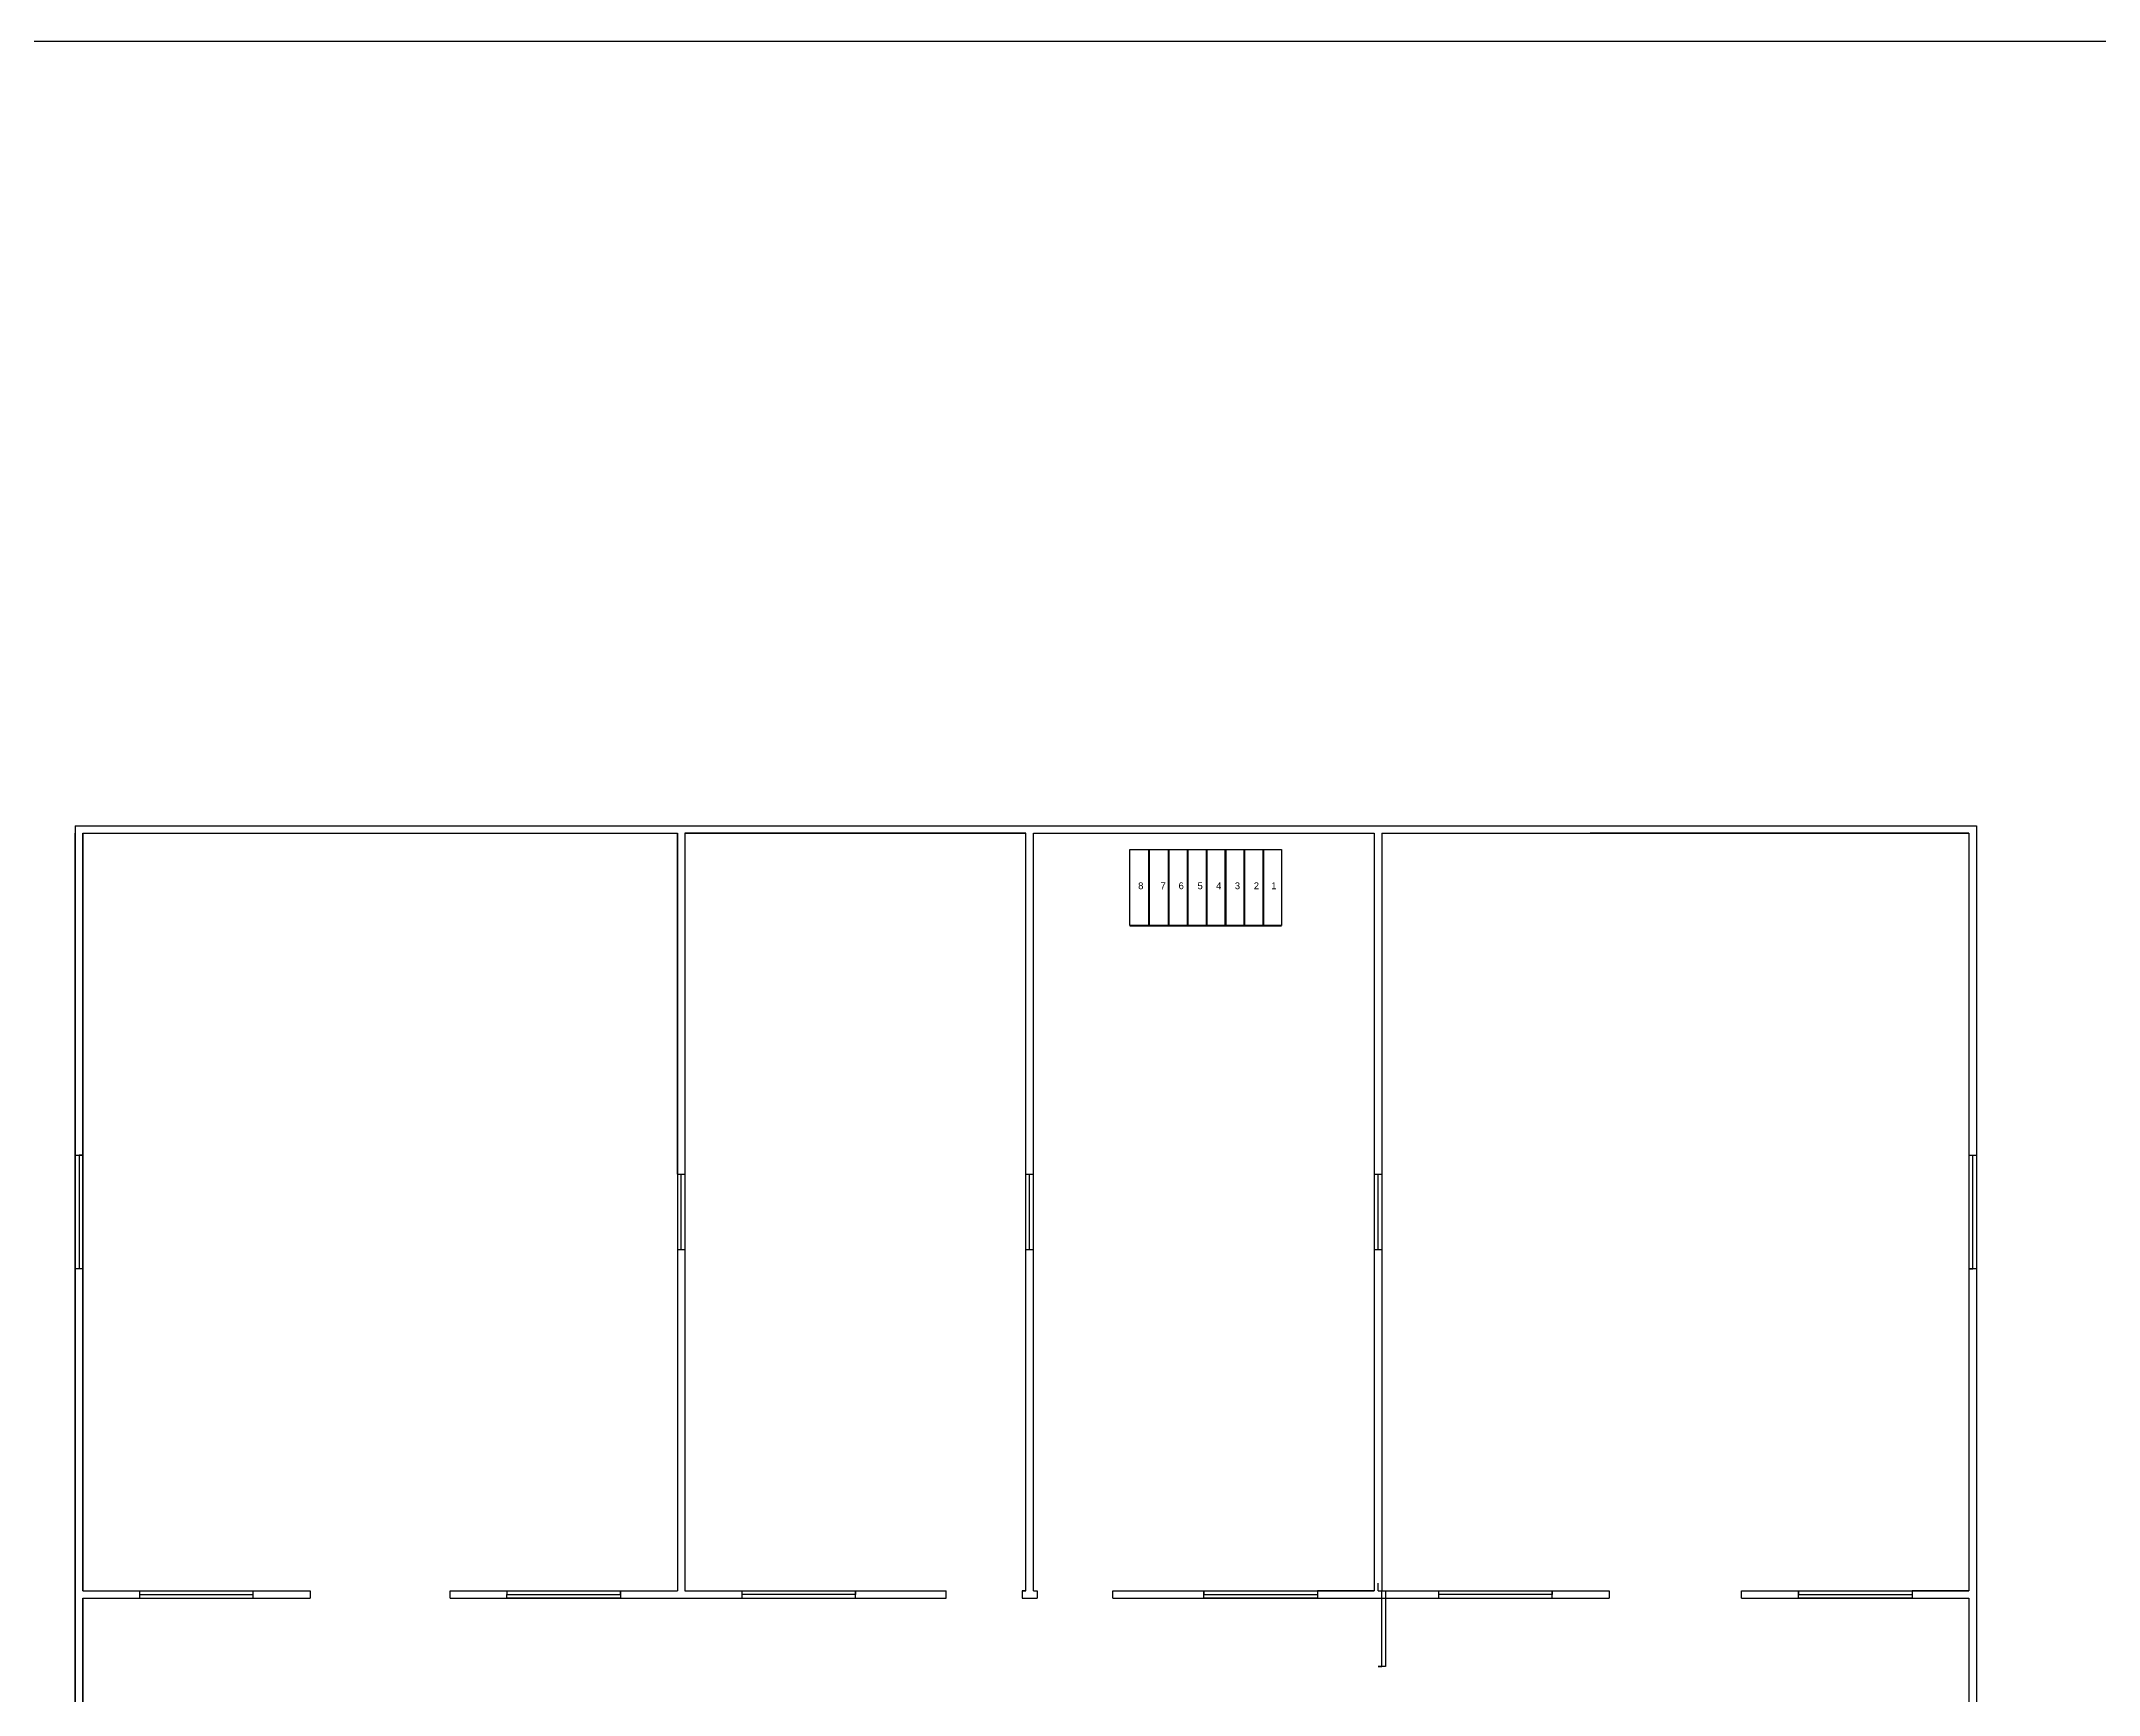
# Model space of a CAD drawing. Header units: millimetres. Extents: x 27207 to 63174, y 4783 to 28482.
# Drawn here: x 32860 to 35576, y 17154 to 19337 of the extents above; entities that cross this region are included whole.
import ezdxf

# ---------------------------------------------------------------- set-up
doc = ezdxf.new("R2010")
doc.units = ezdxf.units.MM
doc.header["$LTSCALE"] = 20
doc.styles.add('Arial_3', font='Arial Unicode MS.ttf', dxfattribs={"height": 3})

msp = doc.modelspace()

# ---------------------------------------------------------------- linework, layer by layer
for p, q in [((32904.653, 18301.486), (32904.653, 17291.486)), ((32904.653, 18301.486), (35414.653, 18301.486)), ((32904.653, 14291.486), (32904.653, 18291.486)), ((32914.653, 18291.486), (33699.653, 18291.486)), ((32914.653, 18291.486), (32914.653, 17291.486)), ((32914.653, 18291.486), (32922.653, 18291.486)), ((32914.653, 17291.486), (32914.653, 18291.486)), ((32922.653, 18291.486), (33699.653, 18291.486)), ((33699.653, 18291.486), (33699.653, 17291.486)), ((33699.653, 18291.486), (33699.653, 17841.486)), ((33699.653, 17851.486), (33699.653, 18291.486)), ((34159.653, 18291.486), (33709.653, 18291.486)), ((33709.653, 18291.486), (33709.653, 17291.486)), ((33709.653, 18291.486), (33712.653, 18291.486)), ((33709.653, 18291.486), (33712.653, 18291.486)), ((33712.653, 18291.486), (34159.653, 18291.486)), ((34159.653, 17291.486), (34159.653, 18291.486)), ((34169.653, 17291.486), (34169.653, 18291.486)), ((34169.653, 18291.486), (34619.653, 18291.486)), ((34169.653, 18291.486), (34619.653, 18291.486)), ((34619.653, 18291.486), (34619.653, 17291.486)), ((34629.653, 18291.486), (34629.653, 17291.486)), ((34629.653, 18291.486), (34904.653, 18291.486)), ((35404.653, 18291.486), (34904.653, 18291.486)), ((34904.653, 18291.486), (35404.653, 18291.486)), ((35404.653, 18291.486), (35404.653, 17291.486)), ((35404.653, 18291.486), (35404.653, 17866.486)), ((35414.653, 18301.486), (35414.653, 14281.486)), ((34296.976, 18169.963), (34296.976, 18269.963)), ((34296.976, 18269.963), (34496.976, 18269.963)), ((34321.976, 18169.963), (34321.976, 18269.963)), ((34322.976, 18169.963), (34322.976, 18269.963)), ((34328.5, 18269.963), (34366.989, 18269.963)), ((34347.976, 18169.963), (34347.976, 18269.963)), ((34348.976, 18169.963), (34348.976, 18269.963)), ((34372.976, 18169.963), (34372.976, 18269.963)), ((34373.976, 18169.963), (34373.976, 18269.963)), ((34397.976, 18169.963), (34397.976, 18269.963)), ((34398.976, 18169.963), (34398.976, 18269.963)), ((34419.371, 18269.963), (34474.698, 18269.963)), ((34422.976, 18169.963), (34422.976, 18269.963)), ((34423.976, 18169.963), (34423.976, 18269.963)), ((34447.976, 18169.963), (34447.976, 18269.963)), ((34448.976, 18169.963), (34448.976, 18269.963)), ((34472.976, 18169.963), (34472.976, 18269.963)), ((34473.976, 18169.963), (34473.976, 18269.963)), ((34496.976, 18269.963), (34496.976, 18169.963)), ((34496.976, 18239.176), (34496.976, 18194.076)), ((34496.976, 18169.963), (34296.976, 18169.963)), ((34496.976, 18168.963), (34296.976, 18168.963)), ((32904.653, 17716.486), (32904.653, 17866.486)), ((32904.653, 17866.486), (32914.653, 17866.486)), ((32914.653, 17866.486), (32909.653, 17866.486)), ((32909.653, 17866.486), (32909.653, 17716.486)), ((33699.653, 17841.486), (33699.653, 17851.486)), ((35404.653, 17866.486), (35414.653, 17866.486)), ((35409.653, 17716.486), (35409.653, 17866.486)), ((35414.653, 17866.486), (35414.653, 17716.486)), ((33699.653, 17841.486), (33709.653, 17841.486)), ((33704.653, 17741.486), (33704.653, 17841.486)), ((34159.672, 17841.486), (34169.672, 17841.486)), ((34164.672, 17741.486), (34164.672, 17841.486)), ((34619.572, 17841.486), (34629.572, 17841.486)), ((34624.572, 17741.486), (34624.572, 17841.486)), ((33709.653, 17741.486), (33699.653, 17741.486)), ((34169.672, 17741.486), (34159.672, 17741.486)), ((34629.572, 17741.486), (34619.572, 17741.486)), ((32914.653, 17716.486), (32904.653, 17716.486)), ((32914.653, 17291.486), (32914.653, 17716.486)), ((35414.653, 17716.486), (35404.653, 17716.486)), ((35404.653, 17716.486), (35409.653, 17716.486)), ((32904.653, 17291.486), (32904.653, 16291.486)), ((32914.653, 17291.486), (33214.653, 17291.486)), ((32914.653, 17291.486), (32989.653, 17291.486)), ((32914.653, 17281.486), (32914.653, 17091.486)), ((32914.653, 17281.486), (33214.653, 17281.486)), ((32914.653, 17091.486), (32914.653, 17281.486)), ((32989.653, 17291.486), (32989.653, 17281.486)), ((32989.653, 17291.486), (32989.653, 17286.486)), ((32989.653, 17286.486), (33139.653, 17286.566)), ((33139.653, 17281.486), (33139.653, 17291.486)), ((33214.653, 17291.486), (33214.653, 17281.486)), ((33399.653, 17291.486), (33699.653, 17291.486)), ((33399.653, 17281.486), (33399.653, 17291.486)), ((33399.653, 17291.486), (33474.653, 17291.486)), ((33399.653, 17281.486), (34054.653, 17281.486)), ((33474.653, 17291.486), (33474.653, 17286.486)), ((33474.653, 17286.486), (33624.653, 17286.486)), ((33474.653, 17281.486), (33474.653, 17286.486)), ((33624.653, 17281.486), (33474.653, 17281.486)), ((33624.653, 17286.486), (33624.653, 17291.486)), ((33624.653, 17291.486), (33624.653, 17281.486)), ((33709.653, 17291.486), (34054.653, 17291.486)), ((33709.653, 17291.486), (33784.653, 17291.486)), ((33784.653, 17291.486), (33784.653, 17281.486)), ((33934.653, 17286.486), (33784.653, 17286.486)), ((33784.653, 17281.486), (33934.653, 17281.486)), ((33934.653, 17281.486), (33934.653, 17291.486)), ((33934.653, 17291.486), (33934.653, 17286.486)), ((34054.653, 17281.486), (34054.653, 17291.486)), ((34159.653, 17291.486), (34154.653, 17291.486)), ((34154.653, 17291.486), (34154.653, 17281.486)), ((34154.653, 17291.486), (34159.653, 17291.486)), ((34154.653, 17281.486), (34174.653, 17281.486)), ((34169.653, 17291.486), (34174.653, 17291.486)), ((34169.653, 17291.486), (34174.653, 17291.486)), ((34174.653, 17291.486), (34174.653, 17281.486)), ((34274.653, 17281.486), (34274.653, 17291.486)), ((34274.653, 17291.486), (34619.653, 17291.486)), ((34274.653, 17281.486), (34929.653, 17281.486)), ((34394.653, 17281.486), (34394.653, 17291.486)), ((34394.653, 17291.486), (34394.653, 17286.486)), ((34394.653, 17286.486), (34544.653, 17286.486)), ((34544.653, 17281.486), (34394.653, 17281.486)), ((34619.653, 17291.486), (34544.653, 17291.486)), ((34544.653, 17291.486), (34544.653, 17281.486)), ((34624.653, 17291.486), (34624.653, 17301.486)), ((34624.653, 17291.486), (34634.653, 17291.486)), ((34629.653, 17291.486), (34929.653, 17291.486)), ((34629.653, 17291.486), (34704.653, 17291.486)), ((34629.653, 17191.486), (34629.653, 17291.486)), ((34634.653, 17291.486), (34634.653, 17191.486)), ((34704.653, 17291.486), (34704.653, 17281.486)), ((34854.653, 17286.486), (34704.653, 17286.486)), ((34704.653, 17281.486), (34854.653, 17281.486)), ((34854.653, 17281.486), (34854.653, 17291.486)), ((34854.653, 17291.486), (34854.653, 17286.486)), ((34929.653, 17291.486), (34929.653, 17281.486)), ((35104.653, 17281.486), (35104.653, 17291.486)), ((35104.653, 17291.486), (35404.653, 17291.486)), ((35104.653, 17281.486), (35404.653, 17281.486)), ((35179.653, 17281.486), (35179.653, 17291.486)), ((35179.653, 17291.486), (35179.653, 17286.486)), ((35179.653, 17286.486), (35329.653, 17286.486)), ((35329.653, 17281.486), (35179.653, 17281.486)), ((35404.653, 17291.486), (35329.653, 17291.486)), ((35329.653, 17291.486), (35329.653, 17281.486)), ((35404.653, 17281.486), (35404.653, 17091.486)), ((34634.653, 17191.486), (34624.653, 17191.486)), ((34624.653, 17191.486), (34629.653, 17191.486))]:
    msp.add_line(p, q)
at = {"ltscale": 75}
msp.add_lwpolyline([(31075.758, 19337.371), (60086.905, 19337.371), (60086.905, 12848.811), (31075.758, 12848.811)], close=True, dxfattribs=at)

# ---------------------------------------------------------------- texts
at = {"char_height": 9, "attachment_point": 1, "style": 'Arial_3'}
for s, insert in [('8', (34307.895, 18226.691)), ('7', (34337.374, 18226.691)), ('6', (34361.255, 18226.691)), ('5', (34386.257, 18226.691)), ('4', (34410.884, 18226.691)), ('3', (34435.512, 18226.691)), ('2', (34460.514, 18226.691)), ('1', (34483.649, 18226.691))]:
    msp.add_mtext_dynamic_manual_height_columns(s, width=25, gutter_width=15, heights=[0], dxfattribs=dict(at, insert=insert))

doc.saveas('drawing.dxf')
